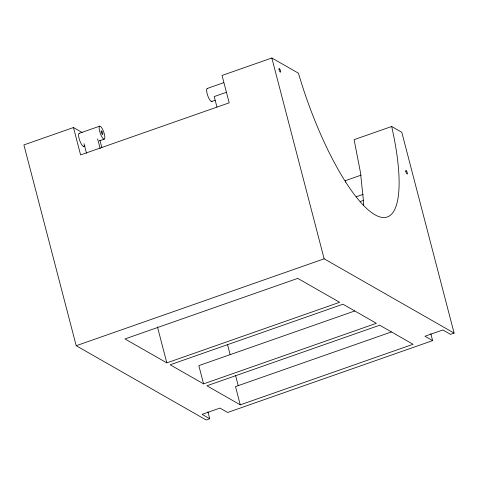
<?xml version="1.0" encoding="UTF-8"?>
<svg xmlns="http://www.w3.org/2000/svg" width="478" height="478" viewBox="0 0 478 478"><rect width="100%" height="100%" fill="white"/><g stroke="black" fill="none" stroke-linecap="round" stroke-linejoin="round"><path stroke-width="0.72" d="M363.34 205.391L363.459 200.933L360.472 172.516L354.102 139.666L391.673 126.491L401.795 132.281L454.1 333.088L450.521 334.343L442.855 329.963L424.966 336.237L432.632 340.617L227.636 412.472L219.97 408.093L202.08 414.366L209.746 418.746L206.167 420.001L76.205 345.719L23.9 144.912L73.463 127.536L82.162 132.508M391.673 126.491A138.369 37.015 70.7 0 1 374.997 214.783A138.369 37.015 70.7 0 1 298.451 73.212L271.839 57.999L222.055 75.446L229.189 102.83L80.597 154.92L73.463 127.536M79.217 133.344L99.794 126.132M207.243 88.466L223.698 82.7M226.476 92.266L214.216 96.562L216.934 107M83.644 146.376L85.012 145.898M99.418 140.849L104.216 139.164A6.889 1.84 70.7 0 0 102.477 129.072A6.889 1.84 70.7 0 0 99.322 129.705A6.889 1.84 70.7 0 0 104.216 139.164M211.664 101.503L215.094 100.302M361.225 175.103L345.331 180.678L345.696 182.082M356.307 196.751L363.214 194.331M360.203 201.531L363.662 200.318M76.205 345.719L324.144 258.813L454.1 333.088M166.828 362.874L339.625 302.305L297.758 278.375L124.961 338.944L166.828 362.874L157.453 326.874M354.76 310.963L198.824 365.622L203.58 383.876L376.371 323.307L342.959 304.205L170.162 364.78L203.58 383.876M391.452 331.929L235.511 386.594L240.267 404.848L413.064 344.28L379.705 325.213L206.908 385.782L240.267 404.848M430.821 333.662L432.632 340.617M271.839 57.999L324.144 258.813M227.516 344.56L230.145 354.658M235.594 375.583L238.229 385.686M207.93 411.791L209.746 418.746M99.926 140.245L101.892 147.798M97.643 138.943L100.153 148.556M84.02 143.717L86.524 153.33M84.038 146.059A6.889 1.84 70.7 0 1 79.611 140.227A6.889 1.84 70.7 0 1 79.766 133.47M212.059 101.187A6.889 1.84 70.7 0 1 207.631 95.349A6.889 1.84 70.7 0 1 207.787 88.597M405.81 171.399A1.966 0.526 70.7 0 0 407.208 174.106A1.966 0.526 70.7 0 0 406.712 171.22A1.966 0.526 70.7 0 0 405.81 171.399M279.038 69.483A1.966 0.526 70.7 0 0 280.437 72.184A1.966 0.526 70.7 0 0 279.941 69.304A1.966 0.526 70.7 0 0 279.038 69.483M101.24 131.809A1.966 0.526 70.7 0 0 102.639 134.509A1.966 0.526 70.7 0 0 102.143 131.629A1.966 0.526 70.7 0 0 101.24 131.809"/></g></svg>
